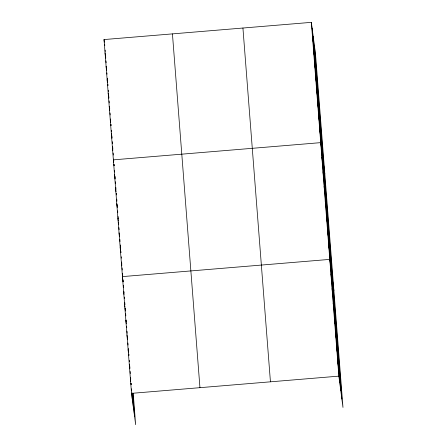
<?xml version="1.0" encoding="UTF-8"?>
<svg xmlns="http://www.w3.org/2000/svg" width="447" height="447" viewBox="0 0 447 447"><rect width="100%" height="100%" fill="white"/><g stroke="black" fill="none" stroke-linecap="round" stroke-linejoin="round"><path stroke-width="0.67" d="M133.217 393.377L135.648 424.65L131.53 393.354L104.022 39.565L311.352 22.35L315.47 53.646L342.978 407.435L338.86 376.139L311.352 22.35M131.53 393.354L338.86 376.139M312.392 35.715L313.168 41.616M313.431 49.081L314.207 54.981M314.47 62.446L315.247 68.346M315.509 75.811L316.286 81.712M316.549 89.176L317.325 95.077M317.588 102.542L318.365 108.442M318.627 115.907L319.404 121.807M319.666 129.272L320.443 135.173M324.824 173.933L320.706 142.638L113.376 159.853L113.717 162.473M321.84 157.232L322.617 163.133M322.974 171.827L323.751 177.727M324.109 186.421L324.885 192.322M325.243 201.01L326.019 206.916M326.377 215.605L327.154 221.505M327.511 230.199L328.288 236.1M328.646 244.794L329.422 250.694M333.903 290.684L329.78 259.389L122.45 276.604L122.713 278.57M330.914 273.983L331.691 279.883M332.048 288.578L332.825 294.478M333.183 303.167L333.959 309.073M334.317 317.761L335.094 323.662M335.451 332.356L336.233 338.256M336.591 346.95L337.368 352.851M337.725 361.545L338.502 367.445M104.022 39.565L104.369 42.186M104.626 44.152L104.799 45.465M105.062 52.93L105.749 58.177M106.101 66.296L106.621 70.229M107.14 79.661L107.487 82.282M107.744 84.248L107.917 85.561L107.811 84.226M108.18 93.026L108.867 98.273M109.219 106.392L109.733 110.325M110.258 119.757L110.605 122.377M110.862 124.344L111.035 125.657L110.929 124.322M111.297 133.122L111.985 138.369M112.337 146.487L112.851 150.421M113.979 164.44L114.153 165.753L114.046 164.418M114.51 174.447L115.114 179.035M115.644 189.042L115.991 191.662M116.248 193.629L116.421 194.942L116.315 193.551M116.779 203.636L117.298 207.57M117.913 218.225L118.259 220.852M118.433 222.159L118.69 224.131L118.528 222.042M119.047 232.82L119.567 236.754M120.182 247.415L120.439 249.381M120.612 250.694L120.874 252.661M121.316 262.009L121.835 265.943M122.88 279.883L123.143 281.85M123.584 291.198L124.02 294.472M124.719 305.793L124.892 307.1M125.065 308.413L125.411 311.034M125.853 320.382L126.289 323.662M126.993 334.976L127.596 339.569M128.127 349.571L128.468 352.191M128.73 354.164L128.904 355.471L128.792 354.08M129.261 364.165L129.865 368.753M130.395 378.76L130.742 381.38M130.999 383.347L131.172 384.66L131.06 383.269M314.37 45.264L341.877 399.054M313.23 36.632L340.737 390.421M312.129 28.25L339.636 382.04M242.933 28.032L270.441 381.816M172.441 33.883L199.949 387.672M132.765 393.338L134.547 416.269M132.273 393.042L133.407 407.636M105.162 50.142L105.269 51.478M105.576 55.489L105.732 57.495M105.995 60.837L106.151 62.843M106.459 66.849L106.615 68.855M106.928 72.867L107.034 74.202M107.347 78.208L107.498 80.214M108.28 90.238L108.386 91.574M108.694 95.585L108.85 97.591M109.113 100.933L109.269 102.939M109.576 106.945L109.733 108.951M110.046 112.962L110.202 114.963M110.515 118.975L110.616 120.31M111.398 130.334L111.499 131.669M111.811 135.681L111.968 137.687M112.281 141.693L112.437 143.699M112.694 147.041L112.851 149.047M113.164 153.058L113.32 155.059M113.633 159.071L113.789 161.076M114.527 170.62L114.639 172.006M114.963 176.179L115.125 178.264M115.393 181.739L115.555 183.823M115.823 187.299L115.985 189.383M116.745 199.111L116.907 201.195M117.175 204.67L117.337 206.754M117.662 210.923L117.773 212.314M118.097 216.482L118.259 218.572M118.958 227.601L119.12 229.691M119.444 233.859L119.556 235.245M119.88 239.419L120.042 241.503M120.31 244.978L120.472 247.062M120.796 251.231L120.902 252.622M121.226 256.79L121.338 258.182M121.662 262.35L121.824 264.434M122.092 267.909L122.254 269.994M122.528 273.469L122.69 275.553M123.014 279.721L123.176 281.811M123.445 285.281L123.607 287.371M123.931 291.539L124.037 292.93M124.361 297.099L124.473 298.49M124.797 302.658L124.959 304.742M125.227 308.218L125.389 310.302M125.657 313.777L125.819 315.861M126.143 320.03L126.255 321.421M126.635 326.288L126.741 327.673M127.009 331.149L127.171 333.233M127.496 337.401L127.607 338.792M127.931 342.961L128.093 345.05M128.362 348.52L128.524 350.61M129.278 360.338L129.39 361.729M129.714 365.897L129.876 367.982M130.144 371.457L130.306 373.541M130.63 377.709L130.736 379.101M131.496 388.829L131.658 390.913M131.82 392.997L132.306 399.255"/></g></svg>
